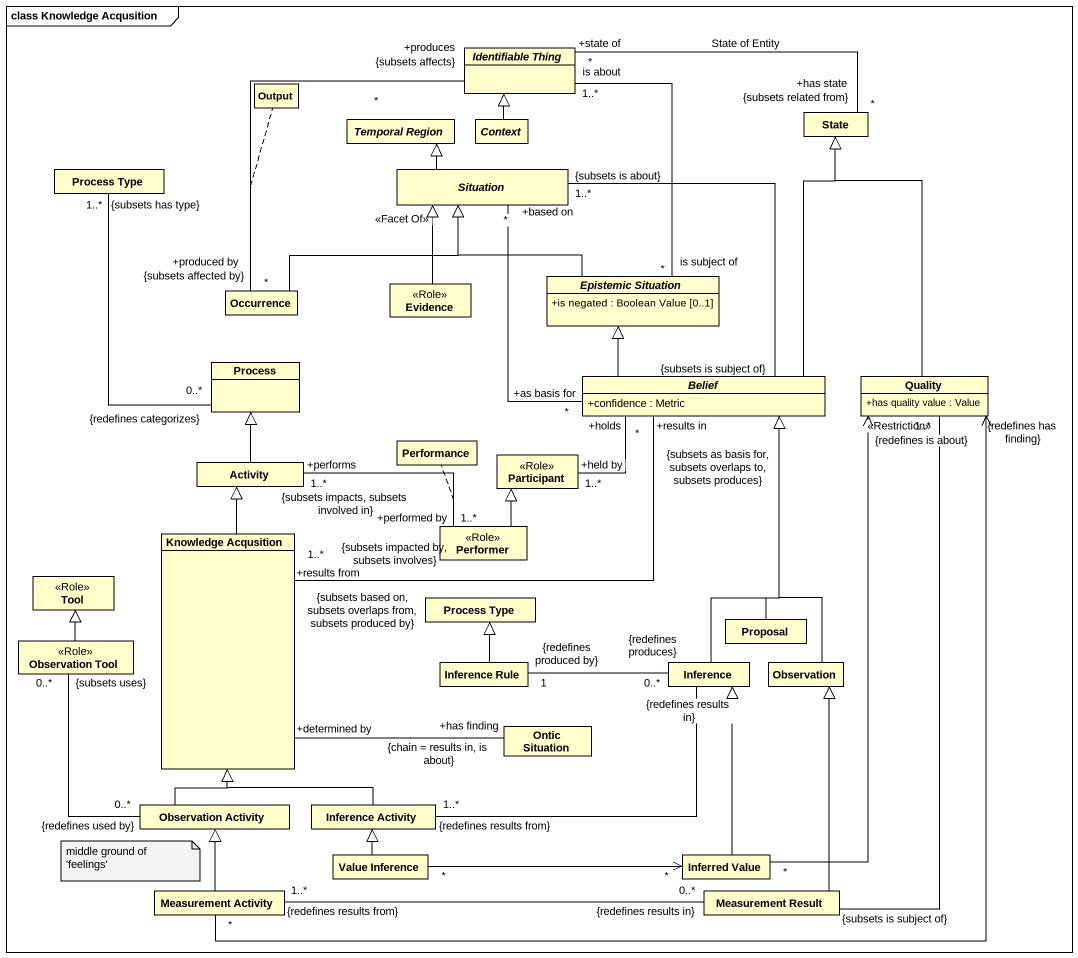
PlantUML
@startuml
mainframe class Knowledge Acqusition
hide circle
hide empty members
skinparam classAttributeIconSize 0
abstract class "Identifiable Thing" as Identifiable_Thing
class Output
abstract class "Temporal Region" as Temporal_Region
abstract class Context
class "State" as State_
class "Process Type" as Process_Type
abstract class Situation
class Occurrence
class Evidence <<Role>>
abstract class "Epistemic Situation" as Epistemic_Situation {
  +is negated : Boolean Value [0..1]
}
class "Process" as Process_
abstract class Belief {
  +confidence : Metric
}
class Quality {
  +has quality value : Value
}
class Performance
class Activity
class "Participant" as Participant_ <<Role>>
class Performer <<Role>> #FFFFCC
class Tool <<Role>>
class "Knowledge Acqusition" as Knowledge_Acqusition
class "Process Type" as Process_Type_2
class Proposal
class "Observation Tool" as Observation_Tool <<Role>>
class "Inference Rule" as Inference_Rule
class Inference
class Observation
class "Ontic Situation" as Ontic_Situation
class "Observation Activity" as Observation_Activity
class "Inference Activity" as Inference_Activity
class "Measurement Activity" as Measurement_Activity
class "Value Inference" as Value_Inference
class "Inferred Value" as Inferred_Value
class "Measurement Result" as Measurement_Result
Context -up-|> Identifiable_Thing
State_ "+has state\n*\n{subsets related from}" -left- "+state of\n*" Identifiable_Thing : State of Entity
Process_Type "1..*\n{subsets has type}" -- "0..*\n{redefines categorizes}" Process_
Situation -up-|> Temporal_Region
Occurrence "+produced by\n*\n{subsets affected by}" -up- "+produces\n*\n{subsets affects}" Identifiable_Thing
(Occurrence, Identifiable_Thing) .. Output
Occurrence -right-|> Situation
Evidence -up-|> Situation : <<Facet Of>>
Epistemic_Situation "is subject of\n*" -up- "is about\n1..*" Identifiable_Thing
Epistemic_Situation -up-|> Situation
Belief -up-|> State_
Belief "+as basis for\n*" -up- "+based on\n*" Situation
Belief "{subsets is subject of}" -up- "1..*\n{subsets is about}" Situation
Belief -up-|> Epistemic_Situation
Belief "+holds\n*" -left- "+held by\n1..*" Participant_
Quality -up-|> State_
Activity -up-|> Process_
Performer "+performed by\n1..*\n{subsets impacted by, subsets involves}" -left- "+performs\n1..*\n{subsets impacts, subsets involved in}" Activity
(Performer, Activity) .. Performance
Performer -up-|> Participant_
Knowledge_Acqusition "1..*\n{subsets based on, subsets overlaps from, subsets produced by}\n+results from" -right- "{subsets as basis for, subsets overlaps to, subsets produces}\n+results in" Belief
Knowledge_Acqusition -up-|> Activity
Knowledge_Acqusition "+determined by" -right- "+has finding\n{chain = results in, is about}" Ontic_Situation
Proposal -up-|> Belief
Observation_Tool -up-|> Tool
Observation_Tool "0..*\n{subsets uses}" -- "0..*\n{redefines used by}" Observation_Activity
Inference_Rule -up-|> Process_Type_2
Inference -up-|> Belief
Inference "0..*\n{redefines produces}" -left- "1\n{redefines produced by}" Inference_Rule
Observation -up-|> Belief
Observation_Activity -up-|> Knowledge_Acqusition
Inference_Activity -up-|> Knowledge_Acqusition
Inference_Activity "1..*\n{redefines results from}" -right- "{redefines results in}" Inference
Measurement_Activity "*" -up-> "{redefines has finding}" Quality
Measurement_Activity -up-|> Observation_Activity
Measurement_Activity "1..*\n{redefines results from}" -right- "0..*\n{redefines results in}" Measurement_Result
Value_Inference -up-|> Inference_Activity
Value_Inference "*" -right-> "*" Inferred_Value
Inferred_Value "*" -up-> "<<Restriction>>" Quality
Inferred_Value -up-|> Inference
Measurement_Result "{subsets is subject of}" -up- "1..*\n{redefines is about}" Quality
Measurement_Result -up-|> Observation
note as N1
  middle ground of 'feelings'
end note
@enduml
